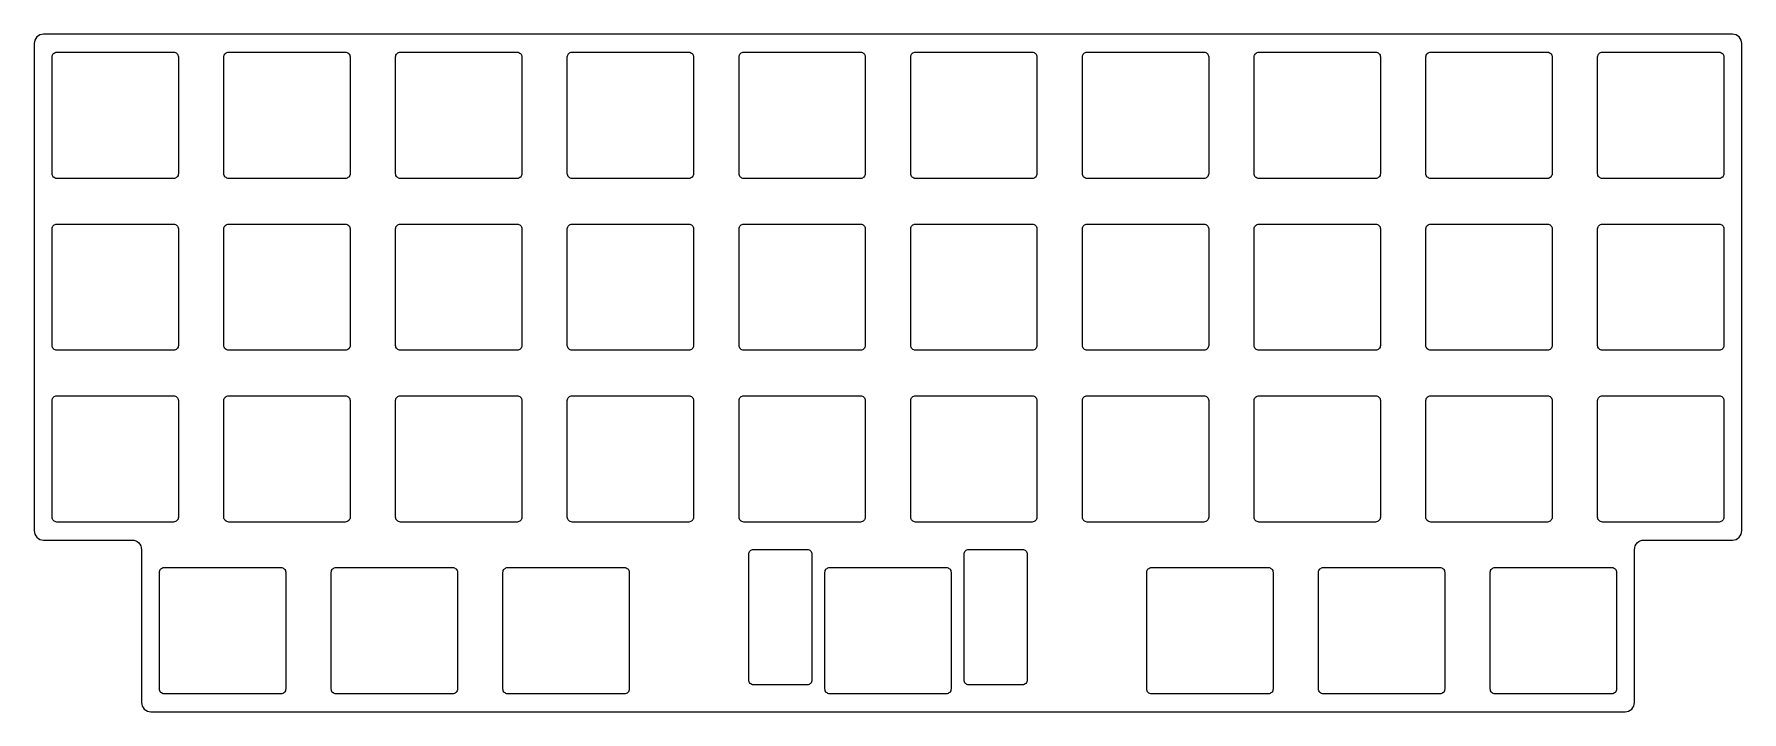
# Model space of a CAD drawing. Header units: millimetres. Extents: x 0 to 189, y -21 to 54.
import ezdxf

# ---------------------------------------------------------------- set-up
doc = ezdxf.new("R2010")
doc.units = ezdxf.units.MM
doc.layers.get('0').update_dxf_attribs({"linetype": 'CONTINUOUS'})

msp = doc.modelspace()

# ---------------------------------------------------------------- linework, layer by layer
for points in [[(11.91, -3.29), (11.91, -20.24, 0.414214), (12.96, -21.29), (176.49, -21.29, 0.414214), (177.54, -20.24), (177.54, -3.29, -0.414214), (178.59, -2.24), (188.4, -2.24, 0.414214), (189.45, -1.19), (189.45, 52.81, 0.414214), (188.4, 53.86), (1.05, 53.86, 0.414214), (0, 52.81), (0, -1.19, 0.414214), (1.05, -2.24), (10.86, -2.24, -0.414214)], [(15.47, 37.86), (2.52, 37.86, -0.414214), (2, 38.39), (2, 51.34, -0.414214), (2.52, 51.86), (15.47, 51.86, -0.414214), (16, 51.34), (16, 38.39, -0.414214)], [(35.05, 51.34), (35.05, 38.39, -0.414214), (34.52, 37.86), (21.58, 37.86, -0.414214), (21.05, 38.39), (21.05, 51.34, -0.414214), (21.58, 51.86), (34.52, 51.86, -0.414214)], [(54.1, 51.34), (54.1, 38.39, -0.414214), (53.58, 37.86), (40.63, 37.86, -0.414214), (40.1, 38.39), (40.1, 51.34, -0.414214), (40.63, 51.86), (53.58, 51.86, -0.414214)], [(73.15, 51.34), (73.15, 38.39, -0.414214), (72.63, 37.86), (59.68, 37.86, -0.414214), (59.15, 38.39), (59.15, 51.34, -0.414214), (59.68, 51.86), (72.63, 51.86, -0.414214)], [(92.2, 51.34), (92.2, 38.39, -0.414214), (91.68, 37.86), (78.73, 37.86, -0.414214), (78.2, 38.39), (78.2, 51.34, -0.414214), (78.73, 51.86), (91.68, 51.86, -0.414214)], [(111.25, 51.34), (111.25, 38.39, -0.414214), (110.73, 37.86), (97.78, 37.86, -0.414214), (97.25, 38.39), (97.25, 51.34, -0.414214), (97.78, 51.86), (110.73, 51.86, -0.414214)], [(130.3, 51.34), (130.3, 38.39, -0.414214), (129.77, 37.86), (116.83, 37.86, -0.414214), (116.3, 38.39), (116.3, 51.34, -0.414214), (116.83, 51.86), (129.77, 51.86, -0.414214)], [(149.35, 51.34), (149.35, 38.39, -0.414214), (148.82, 37.86), (135.88, 37.86, -0.414214), (135.35, 38.39), (135.35, 51.34, -0.414214), (135.88, 51.86), (148.82, 51.86, -0.414214)], [(168.4, 51.34), (168.4, 38.39, -0.414214), (167.88, 37.86), (154.93, 37.86, -0.414214), (154.4, 38.39), (154.4, 51.34, -0.414214), (154.93, 51.86), (167.88, 51.86, -0.414214)], [(187.45, 51.34), (187.45, 38.39, -0.414214), (186.93, 37.86), (173.98, 37.86, -0.414214), (173.45, 38.39), (173.45, 51.34, -0.414214), (173.98, 51.86), (186.93, 51.86, -0.414214)], [(2.52, 32.81), (15.47, 32.81, -0.414214), (16, 32.29), (16, 19.34, -0.414214), (15.47, 18.81), (2.52, 18.81, -0.414214), (2, 19.34), (2, 32.29, -0.414214)], [(21.58, 32.81), (34.52, 32.81, -0.414214), (35.05, 32.29), (35.05, 19.34, -0.414214), (34.52, 18.81), (21.58, 18.81, -0.414214), (21.05, 19.34), (21.05, 32.29, -0.414214)], [(40.63, 32.81), (53.58, 32.81, -0.414214), (54.1, 32.29), (54.1, 19.34, -0.414214), (53.58, 18.81), (40.63, 18.81, -0.414214), (40.1, 19.34), (40.1, 32.29, -0.414214)], [(59.68, 32.81), (72.63, 32.81, -0.414214), (73.15, 32.29), (73.15, 19.34, -0.414214), (72.63, 18.81), (59.68, 18.81, -0.414214), (59.15, 19.34), (59.15, 32.29, -0.414214)], [(78.73, 32.81), (91.68, 32.81, -0.414214), (92.2, 32.29), (92.2, 19.34, -0.414214), (91.68, 18.81), (78.73, 18.81, -0.414214), (78.2, 19.34), (78.2, 32.29, -0.414214)], [(97.78, 32.81), (110.73, 32.81, -0.414214), (111.25, 32.29), (111.25, 19.34, -0.414214), (110.73, 18.81), (97.78, 18.81, -0.414214), (97.25, 19.34), (97.25, 32.29, -0.414214)], [(116.83, 32.81), (129.77, 32.81, -0.414214), (130.3, 32.29), (130.3, 19.34, -0.414214), (129.77, 18.81), (116.83, 18.81, -0.414214), (116.3, 19.34), (116.3, 32.29, -0.414214)], [(135.88, 32.81), (148.82, 32.81, -0.414214), (149.35, 32.29), (149.35, 19.34, -0.414214), (148.82, 18.81), (135.88, 18.81, -0.414214), (135.35, 19.34), (135.35, 32.29, -0.414214)], [(154.93, 32.81), (167.88, 32.81, -0.414214), (168.4, 32.29), (168.4, 19.34, -0.414214), (167.88, 18.81), (154.93, 18.81, -0.414214), (154.4, 19.34), (154.4, 32.29, -0.414214)], [(186.93, 18.81), (173.98, 18.81, -0.414214), (173.45, 19.34), (173.45, 32.29, -0.414214), (173.98, 32.81), (186.93, 32.81, -0.414214), (187.45, 32.29), (187.45, 19.34, -0.414214)], [(2.52, 13.76), (15.47, 13.76, -0.414214), (16, 13.24), (16, 0.29, -0.414214), (15.47, -0.24), (2.52, -0.24, -0.414214), (2, 0.29), (2, 13.24, -0.414214)], [(34.52, -0.24), (21.58, -0.24, -0.414214), (21.05, 0.29), (21.05, 13.24, -0.414214), (21.58, 13.76), (34.52, 13.76, -0.414214), (35.05, 13.24), (35.05, 0.29, -0.414214)], [(53.58, -0.24), (40.63, -0.24, -0.414214), (40.1, 0.29), (40.1, 13.24, -0.414214), (40.63, 13.76), (53.58, 13.76, -0.414214), (54.1, 13.24), (54.1, 0.29, -0.414214)], [(72.63, -0.24), (59.68, -0.24, -0.414214), (59.15, 0.29), (59.15, 13.24, -0.414214), (59.68, 13.76), (72.63, 13.76, -0.414214), (73.15, 13.24), (73.15, 0.29, -0.414214)], [(91.68, -0.24), (78.73, -0.24, -0.414214), (78.2, 0.29), (78.2, 13.24, -0.414214), (78.73, 13.76), (91.68, 13.76, -0.414214), (92.2, 13.24), (92.2, 0.29, -0.414214)], [(110.73, -0.24), (97.78, -0.24, -0.414214), (97.25, 0.29), (97.25, 13.24, -0.414214), (97.78, 13.76), (110.73, 13.76, -0.414214), (111.25, 13.24), (111.25, 0.29, -0.414214)], [(129.77, -0.24), (116.83, -0.24, -0.414214), (116.3, 0.29), (116.3, 13.24, -0.414214), (116.83, 13.76), (129.77, 13.76, -0.414214), (130.3, 13.24), (130.3, 0.29, -0.414214)], [(148.82, -0.24), (135.88, -0.24, -0.414214), (135.35, 0.29), (135.35, 13.24, -0.414214), (135.88, 13.76), (148.82, 13.76, -0.414214), (149.35, 13.24), (149.35, 0.29, -0.414214)], [(167.88, -0.24), (154.93, -0.24, -0.414214), (154.4, 0.29), (154.4, 13.24, -0.414214), (154.93, 13.76), (167.88, 13.76, -0.414214), (168.4, 13.24), (168.4, 0.29, -0.414214)], [(186.93, -0.24), (173.98, -0.24, -0.414214), (173.45, 0.29), (173.45, 13.24, -0.414214), (173.98, 13.76), (186.93, 13.76, -0.414214), (187.45, 13.24), (187.45, 0.29, -0.414214)], [(79.81, -3.29), (85.76, -3.29, -0.414214), (86.29, -3.81), (86.29, -17.76, -0.414214), (85.76, -18.29), (79.81, -18.29, -0.414214), (79.29, -17.76), (79.29, -3.81, -0.414214)], [(109.64, -18.29), (103.69, -18.29, -0.414214), (103.16, -17.76), (103.16, -3.81, -0.414214), (103.69, -3.29), (109.64, -3.29, -0.414214), (110.16, -3.81), (110.16, -17.76, -0.414214)], [(27.38, -19.29), (14.43, -19.29, -0.414214), (13.91, -18.76), (13.91, -5.81, -0.414214), (14.43, -5.29), (27.38, -5.29, -0.414214), (27.91, -5.81), (27.91, -18.76, -0.414214)], [(46.43, -19.29), (33.48, -19.29, -0.414214), (32.96, -18.76), (32.96, -5.81, -0.414214), (33.48, -5.29), (46.43, -5.29, -0.414214), (46.96, -5.81), (46.96, -18.76, -0.414214)], [(66.01, -5.81), (66.01, -18.76, -0.414214), (65.48, -19.29), (52.53, -19.29, -0.414214), (52.01, -18.76), (52.01, -5.81, -0.414214), (52.53, -5.29), (65.48, -5.29, -0.414214)], [(101.2, -19.29), (88.25, -19.29, -0.414214), (87.73, -18.76), (87.73, -5.81, -0.414214), (88.25, -5.29), (101.2, -5.29, -0.414214), (101.72, -5.81), (101.72, -18.76, -0.414214)], [(123.44, -18.76), (123.44, -5.81, -0.414214), (123.97, -5.29), (136.92, -5.29, -0.414214), (137.44, -5.81), (137.44, -18.76, -0.414214), (136.92, -19.29), (123.97, -19.29, -0.414214)], [(155.97, -19.29), (143.02, -19.29, -0.414214), (142.49, -18.76), (142.49, -5.81, -0.414214), (143.02, -5.29), (155.97, -5.29, -0.414214), (156.49, -5.81), (156.49, -18.76, -0.414214)], [(162.07, -5.29), (175.02, -5.29, -0.414214), (175.54, -5.81), (175.54, -18.76, -0.414214), (175.02, -19.29), (162.07, -19.29, -0.414214), (161.54, -18.76), (161.54, -5.81, -0.414214)]]:
    msp.add_lwpolyline(points, format="xyb", close=True)

doc.saveas('drawing.dxf')
